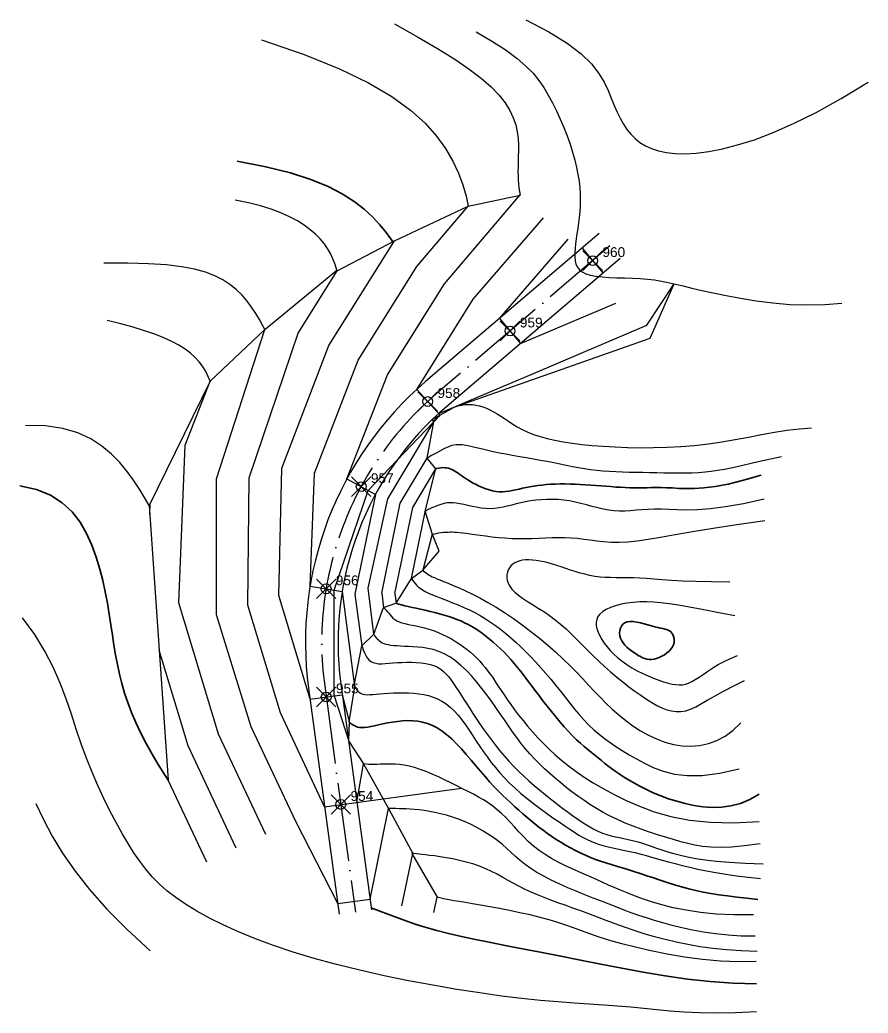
# Model space of a CAD drawing. Header units: metres. Extents: x 1 to 709, y -52 to 253.
# Drawn here: x 448.5 to 708.9, y -51.9 to 252.8 of the extents above; entities that cross this region are included whole.
import ezdxf

# ---------------------------------------------------------------- set-up
doc = ezdxf.new("R2010")
doc.units = ezdxf.units.M
doc.header["$PDMODE"] = 35
doc.header["$PDSIZE"] = 3
doc.linetypes.add('ACAD_ISO04W100', pattern=[30, 24, -3, 0, -3])
for name, color, linetype in [('01_eje', 3, 'ACAD_ISO04W100'), ('01_explanacion', 7, 'Continuous'), ('02_pendiente_explanacion', 7, 'Continuous'), ('03_linea_paso', 5, 'Continuous'), ('05_desmonte_curvas', 10, 'Continuous'), ('07_terraplen_curvas', 82, 'Continuous'), ('09_terraplen_curvas_este', 82, 'Continuous'), ('10_cebecera_talud', 50, 'Continuous'), ('lnterren', 40, 'Continuous')]:
    doc.layers.add(name, color=color, linetype=linetype)
doc.layers.add('lnterrdir', color=44, linetype='Continuous', lineweight=35)
doc.styles.get("Standard").update_dxf_attribs({"font": 'arial.ttf'})

msp = doc.modelspace()

# ---------------------------------------------------------------- linework, layer by layer
at = {"layer": '01_eje'}
msp.add_lwpolyline([(629.58, 183.47), (576.3, 138.07, 0.255342), (542.06, 48.5), (551.48, -20.86)], format="xyb", dxfattribs=at)
at = {"layer": '01_explanacion'}
for p, q in [((626.33, 187.27), (573.05, 141.87)), ((632.82, 179.66), (579.54, 134.26)), ((547.02, 49.17), (556.43, -20.19)), ((537.11, 47.83), (546.52, -21.54))]:
    msp.add_line(p, q, dxfattribs=at)
for radius in [105, 95]:
    msp.add_arc((641.15, 61.95), radius, 130.4338, 187.7296, dxfattribs=at)
at = {"layer": '02_pendiente_explanacion'}
for p, q in [((621.08, 182.8), (627.57, 175.18)), ((595.74, 161.2), (602.22, 153.59)), ((570.3, 139.44), (577.49, 131.57)), ((548.86, 112.02), (557.65, 107.25)), ((537.56, 79.1), (547.43, 77.47)), ((537.56, 44.46), (547.47, 45.8)), ((542.04, 11.46), (584.03, 17.16)), ((546.07, -18.23), (555.98, -16.89))]:
    msp.add_line(p, q, dxfattribs=at)
for p in [(624.32, 178.99), (598.98, 157.39), (573.67, 135.75), (553.26, 109.64), (542.5, 78.29), (542.52, 45.13), (547, 12.13)]:
    msp.add_point(p, dxfattribs=at)
at = {"layer": '03_linea_paso'}
for p, q in [((555.39, 108.48), (577.49, 131.57)), ((545, 45.47), (549.44, 31.54))]:
    msp.add_line(p, q, dxfattribs=at)
msp.add_lwpolyline([(545, 45.47), (544.98, 77.87), (555.39, 108.48)], dxfattribs=at)
at = {"layer": '05_desmonte_curvas'}
for p, q in [((561.45, 105.89), (575.54, 129.54)), ((565.27, 104.58), (573.52, 118.37)), ((569.07, 103.23), (576.19, 115.08)), ((557.65, 107.25), (551.35, 76.66)), ((555.36, 78.49), (561.45, 105.89)), ((559.59, 77.01), (565.27, 104.58)), ((563.64, 76.86), (569.07, 103.23)), ((568.66, 81.43), (572.88, 101.89)), ((572.88, 101.89), (572.95, 102)), ((575.1, 95.05), (572.16, 84.02)), ((547.43, 77.47), (551.27, 47.65)), ((551.35, 76.66), (553.51, 60.8)), ((557.18, 64.38), (555.36, 78.49)), ((559.59, 77.01), (560.16, 72.58)), ((563.64, 76.86), (564.02, 73.89)), ((547.47, 45.8), (549.6, 37.66))]:
    msp.add_line(p, q, dxfattribs=at)
at = {"layer": '07_terraplen_curvas'}
for p, q in [((578.79, 171.82), (602.07, 199.12)), ((570.31, 177.13), (586.08, 195.73)), ((587.67, 167.16), (609.19, 192.07)), ((543.33, 152.9), (563.47, 185.03)), ((563.07, 184.58), (563.47, 185.03)), ((595.74, 161.2), (616.76, 185.53)), ((552.33, 148.44), (570.31, 177.13)), ((533.92, 156.72), (545.88, 175.8)), ((561.32, 143.95), (578.79, 171.82)), ((570.3, 139.44), (587.67, 167.16)), ((508.86, 111.99), (523.7, 157.85)), ((518.86, 112.35), (533.92, 156.72)), ((528.93, 115.31), (543.33, 152.9)), ((538.92, 113.76), (552.33, 148.44)), ((548.86, 112.02), (561.32, 143.95)), ((499.23, 122.38), (506.89, 142)), ((497.33, 73.97), (499.23, 122.38)), ((527.99, 76.22), (528.93, 115.31)), ((537.56, 79.1), (538.92, 113.76)), ((508.89, 70.27), (508.86, 111.99)), ((518.43, 73.27), (518.86, 112.35)), ((488.39, 101.23), (488.52, 104.46)), ((537.56, 44.46), (527.99, 76.22)), ((509.48, 33.68), (497.33, 73.97)), ((528.52, 40.2), (518.43, 73.27)), ((519.47, 35.94), (508.89, 70.27)), ((500.12, 30.09), (491.26, 59.46)), ((542.04, 11.46), (528.52, 40.2)), ((523.95, 2.94), (509.48, 33.68)), ((533.15, 6.89), (519.47, 35.94)), ((514.9, -1.31), (500.12, 30.09)), ((505.85, -5.57), (494, 19.61)), ((546.07, -18.23), (533.15, 6.89))]:
    msp.add_line(p, q, dxfattribs=at)
at = {"layer": '09_terraplen_curvas_este'}
for p, q in [((640.97, 159.14), (649.31, 171.9)), ((602.22, 153.59), (631.47, 165.98)), ((606.12, 144.38), (640.97, 159.14)), ((577.05, 132.06), (606.12, 144.38)), ((551.95, 12.81), (553.98, 24.6)), ((555.98, -16.89), (561.62, 10.89)), ((565.77, -18.93), (569.11, -2.89)), ((575.56, -20.97), (576.54, -16.28))]:
    msp.add_line(p, q, dxfattribs=at)
at = {"layer": '10_cebecera_talud'}
for p, q in [((586.08, 195.73), (602.07, 199.11)), ((563.47, 185.03), (586.08, 195.73)), ((545.88, 175.8), (563.47, 185.03)), ((523.7, 157.85), (545.82, 176.02)), ((641.96, 155.2), (649.31, 171.9)), ((523.7, 157.85), (506.89, 142)), ((581.84, 134.04), (641.96, 155.2)), ((506.89, 142), (488.21, 103.83)), ((575.08, 130.21), (581.84, 134.04)), ((573.52, 118.37), (575.54, 129.54)), ((575.54, 129.54), (575.08, 130.21)), ((576.19, 115.08), (573.52, 118.37)), ((572.92, 102.09), (576.19, 115.08)), ((488.21, 103.83), (494, 19.61)), ((575.13, 94.94), (572.92, 102.09)), ((577.19, 89.82), (575.13, 94.94)), ((572.16, 84.02), (577.19, 89.82)), ((568.66, 81.43), (572.16, 84.02)), ((564.02, 73.89), (568.66, 81.43)), ((560.16, 72.58), (563.95, 73.92)), ((557.18, 64.38), (560.16, 72.58)), ((553.51, 60.8), (557.18, 64.38)), ((551.14, 48.65), (553.51, 60.8)), ((549.57, 37.49), (551.36, 48.22)), ((549.57, 37.49), (549.39, 31.69)), ((549.39, 31.69), (553.98, 24.6)), ((553.98, 24.6), (561.62, 10.89)), ((561.62, 10.89), (569.11, -2.89)), ((568.83, -2.86), (576.6, -16.3))]:
    msp.add_line(p, q, dxfattribs=at)
at = {"layer": 'lnterrdir'}
for points in [[(562.95, 184.76), (562.6, 185.31), (560.9, 187.62), (558.95, 189.98), (556.71, 192.37), (554.13, 194.75), (551.1, 197.12), (547.47, 199.44), (543.09, 201.68), (537.82, 203.84), (531.52, 205.87), (524.04, 207.76), (515.24, 209.48)], [(676.04, 113.21), (670.63, 111.58), (665.95, 110.43), (661.93, 109.67), (658.48, 109.23), (655.53, 109.05), (652.99, 109.04), (650.77, 109.12), (648.81, 109.23), (647.03, 109.31), (645.38, 109.35), (643.86, 109.35), (642.42, 109.34), (641.05, 109.31), (639.72, 109.29), (638.4, 109.27), (637.07, 109.28), (635.71, 109.31), (634.32, 109.36), (632.89, 109.44), (631.43, 109.53), (629.94, 109.64), (628.42, 109.75), (626.88, 109.87), (625.31, 109.98), (623.73, 110.1), (622.13, 110.2), (620.54, 110.3), (618.95, 110.37), (617.37, 110.43), (615.82, 110.46), (614.31, 110.46), (612.84, 110.43), (611.43, 110.36), (610.06, 110.26), (608.75, 110.13), (607.48, 109.97), (606.25, 109.79), (605.07, 109.59), (603.92, 109.37), (602.81, 109.15), (601.73, 108.91), (600.68, 108.68), (599.65, 108.47), (598.63, 108.3), (597.62, 108.16), (596.62, 108.09), (595.6, 108.09), (594.58, 108.17), (593.55, 108.35), (592.51, 108.62), (591.48, 108.96), (590.46, 109.35), (589.47, 109.79), (588.53, 110.25), (587.63, 110.73), (586.8, 111.22), (586.04, 111.69), (585.35, 112.15), (584.71, 112.58), (584.12, 113), (583.57, 113.4), (583.04, 113.76), (582.54, 114.1), (582.05, 114.41), (581.55, 114.69), (581.06, 114.93), (580.55, 115.12), (580.04, 115.28), (579.5, 115.39), (578.95, 115.45), (578.36, 115.47), (577.75, 115.42), (577.1, 115.32), (576.41, 115.16), (576.19, 115.08)], [(494, 19.61), (492.87, 21.31), (490.97, 24.36), (489.1, 27.54), (487.3, 30.79), (485.62, 34.05), (484.09, 37.26), (482.76, 40.37), (481.62, 43.38), (480.63, 46.33), (479.78, 49.24), (479.06, 52.14), (478.42, 55.05), (477.87, 58), (477.36, 61.02), (476.89, 64.11), (476.42, 67.29), (475.92, 70.56), (475.36, 73.9), (474.71, 77.32), (473.93, 80.8), (473.01, 84.36), (471.9, 87.98), (470.57, 91.64), (468.94, 95.25), (466.95, 98.71), (464.49, 101.9), (461.49, 104.72), (457.88, 107.06), (453.57, 108.8), (448.47, 109.84)], [(563.95, 73.92), (564.77, 73.61), (565.66, 73.34), (566.64, 73.08), (567.71, 72.84), (568.88, 72.58), (570.16, 72.31), (571.51, 72.01), (572.93, 71.7), (574.39, 71.36), (575.86, 71), (577.32, 70.62), (578.75, 70.23), (580.13, 69.81), (581.44, 69.38), (582.67, 68.92), (583.86, 68.43), (585, 67.91), (586.11, 67.35), (587.2, 66.74), (588.28, 66.09), (589.37, 65.37), (590.47, 64.59), (591.58, 63.76), (592.7, 62.87), (593.82, 61.93), (594.93, 60.94), (596.03, 59.91), (597.11, 58.84), (598.17, 57.73), (599.2, 56.58), (600.21, 55.4), (601.22, 54.18), (602.23, 52.9), (603.26, 51.57), (604.32, 50.19), (605.42, 48.74), (606.57, 47.21), (607.77, 45.62), (609.03, 43.98), (610.32, 42.32), (611.64, 40.65), (612.97, 39.01), (614.3, 37.42), (615.62, 35.91), (616.91, 34.49), (618.17, 33.19), (619.39, 32.01), (620.58, 30.91), (621.73, 29.9), (622.85, 28.96), (623.93, 28.08), (624.99, 27.23), (626.01, 26.42), (627.01, 25.61), (628, 24.81), (629.01, 24.01), (630.07, 23.2), (631.21, 22.37), (632.44, 21.52), (633.8, 20.63), (635.3, 19.7), (636.98, 18.73), (638.82, 17.73), (640.81, 16.73), (642.95, 15.74), (645.22, 14.79), (647.61, 13.9), (650.12, 13.1), (652.72, 12.39), (655.41, 11.82), (658.18, 11.42), (661, 11.24), (663.87, 11.32), (666.76, 11.72), (669.67, 12.47), (672.57, 13.64), (675.45, 15.26)], [(675.07, -17.02), (671.67, -16.65), (668.58, -16.28), (665.73, -15.92), (663.09, -15.55), (660.63, -15.16), (658.28, -14.74), (656.03, -14.26), (653.81, -13.74), (651.6, -13.15), (649.41, -12.5), (647.23, -11.82), (645.08, -11.12), (642.97, -10.41), (640.92, -9.71), (638.92, -9.04), (636.99, -8.41), (635.14, -7.82), (633.36, -7.28), (631.64, -6.77), (629.98, -6.27), (628.35, -5.77), (626.76, -5.25), (625.19, -4.7), (623.63, -4.1), (622.08, -3.45), (620.54, -2.74), (619.02, -1.98), (617.51, -1.18), (616.02, -0.35), (614.57, 0.52), (613.15, 1.42), (611.77, 2.34), (610.43, 3.27), (609.12, 4.23), (607.85, 5.2), (606.6, 6.19), (605.37, 7.2), (604.14, 8.23), (602.92, 9.28), (601.69, 10.35), (600.45, 11.46), (599.2, 12.59), (597.93, 13.77), (596.65, 15), (595.34, 16.3), (594.01, 17.67), (592.66, 19.13), (591.28, 20.67), (589.87, 22.32), (588.44, 24.03), (586.99, 25.77), (585.53, 27.5), (584.05, 29.18), (582.56, 30.77), (581.07, 32.24), (579.58, 33.55), (578.1, 34.67), (576.61, 35.6), (575.12, 36.35), (573.63, 36.94), (572.13, 37.37), (570.62, 37.66), (569.09, 37.82), (567.55, 37.86), (565.99, 37.79), (564.43, 37.64), (562.89, 37.42), (561.39, 37.15), (559.95, 36.86), (558.59, 36.57), (557.33, 36.29), (556.18, 36.06), (555.18, 35.88), (554.28, 35.76), (553.49, 35.72), (552.77, 35.76), (552.11, 35.9), (551.47, 36.13), (550.86, 36.47), (550.23, 36.92), (549.57, 37.49)], [(674.62, -42.9), (667.47, -42.72), (660.4, -42.22), (653.42, -41.44), (646.55, -40.46), (639.82, -39.33), (633.24, -38.09), (626.83, -36.83), (620.6, -35.58), (614.59, -34.39), (608.8, -33.27), (603.26, -32.21), (598, -31.2), (593.02, -30.23), (588.37, -29.28), (584.05, -28.35), (580.1, -27.44), (576.51, -26.52), (573.23, -25.59), (570.19, -24.65), (567.31, -23.69), (564.52, -22.69), (561.76, -21.66), (558.94, -20.57), (556.35, -19.57)]]:
    msp.add_lwpolyline(points, dxfattribs=at)
msp.add_lwpolyline([(634.94, 68.15), (634.2, 67.87), (633.6, 67.43), (633.15, 66.86), (632.83, 66.2), (632.65, 65.47), (632.6, 64.69), (632.69, 63.9), (632.91, 63.12), (633.25, 62.38), (633.7, 61.68), (634.24, 61.02), (634.86, 60.4), (635.52, 59.82), (636.22, 59.27), (636.93, 58.77), (637.64, 58.3), (638.32, 57.88), (638.99, 57.5), (639.65, 57.17), (640.32, 56.91), (640.99, 56.73), (641.68, 56.63), (642.41, 56.62), (643.16, 56.71), (643.96, 56.92), (644.78, 57.22), (645.6, 57.61), (646.39, 58.08), (647.13, 58.61), (647.8, 59.19), (648.37, 59.82), (648.82, 60.47), (649.13, 61.14), (649.31, 61.81), (649.37, 62.47), (649.33, 63.1), (649.19, 63.7), (648.97, 64.24), (648.68, 64.71), (648.34, 65.11), (647.95, 65.41), (647.51, 65.64), (647.02, 65.82), (646.46, 65.96), (645.82, 66.09), (645.1, 66.22), (644.29, 66.39), (643.38, 66.61), (642.37, 66.89), (641.29, 67.2), (640.16, 67.53), (639.01, 67.83), (637.89, 68.07), (636.81, 68.23), (635.82, 68.27)], close=True, dxfattribs=at)
at = {"layer": 'lnterren'}
for points in [[(563.45, 251.62), (570.58, 247.69), (576.73, 244.09), (581.99, 240.8), (586.42, 237.76), (590.1, 234.94), (593.12, 232.31), (595.54, 229.81), (597.44, 227.41), (598.9, 225.07), (599.97, 222.8), (600.71, 220.6), (601.18, 218.48), (601.43, 216.44), (601.53, 214.5), (601.53, 212.66), (601.48, 210.92), (601.44, 209.3), (601.41, 207.78), (601.4, 206.35), (601.42, 205.01), (601.48, 203.73), (601.56, 202.52), (601.69, 201.35), (601.86, 200.22), (602.07, 199.11)], [(603.79, 252.84), (610.9, 249.14), (616.49, 245.66), (620.77, 242.39), (623.95, 239.31), (626.26, 236.43), (627.89, 233.73), (629.08, 231.2), (630.03, 228.83), (630.93, 226.62), (631.83, 224.56), (632.76, 222.64), (633.75, 220.88), (634.83, 219.26), (636.01, 217.79), (637.34, 216.46), (638.83, 215.27), (640.5, 214.22), (642.4, 213.33), (644.55, 212.63), (646.96, 212.12), (649.69, 211.83), (652.74, 211.78), (656.15, 212), (659.94, 212.49), (664.15, 213.28), (668.82, 214.46), (673.99, 216.08), (679.71, 218.24), (686.01, 221.01), (692.95, 224.46), (700.57, 228.67), (708.9, 233.72)], [(588.58, 249.16), (593.6, 246.2), (597.74, 243.51), (601.12, 241.02), (603.85, 238.69), (606.05, 236.45), (607.85, 234.26), (609.36, 232.05), (610.71, 229.77), (611.99, 227.39), (613.22, 224.91), (614.38, 222.37), (615.47, 219.8), (616.47, 217.23), (617.37, 214.69), (618.17, 212.21), (618.84, 209.83), (619.39, 207.56), (619.82, 205.4), (620.14, 203.34), (620.35, 201.36), (620.47, 199.45), (620.5, 197.6), (620.46, 195.79), (620.35, 194.02), (620.18, 192.26), (619.97, 190.54), (619.74, 188.85), (619.5, 187.21), (619.28, 185.63), (619.08, 184.12), (618.93, 182.69), (618.84, 181.35), (618.84, 180.1), (618.95, 178.96), (619.2, 177.93), (619.63, 177.01), (620.25, 176.2), (621.1, 175.52), (622.21, 174.95), (623.61, 174.51), (625.32, 174.19), (627.28, 173.98), (629.44, 173.84), (631.75, 173.75), (634.13, 173.68), (636.54, 173.6), (638.92, 173.49), (641.2, 173.32), (643.35, 173.06), (645.43, 172.72), (647.53, 172.3), (649.74, 171.8), (652.14, 171.23), (654.81, 170.58), (657.84, 169.86), (661.32, 169.08), (665.31, 168.25), (669.74, 167.42), (674.53, 166.65), (679.59, 166.01), (684.84, 165.56), (690.19, 165.37), (695.56, 165.48), (700.85, 165.98)], [(522.71, 246.74), (535.75, 242.22), (546.6, 237.8), (555.5, 233.5), (562.69, 229.29), (568.42, 225.17), (572.91, 221.14), (576.41, 217.19), (579.16, 213.33), (581.37, 209.53), (583.11, 205.83), (584.45, 202.23), (585.45, 198.74), (586.08, 195.73)], [(545.88, 175.8), (545.82, 176.02), (545.25, 177.79), (544.58, 179.49), (543.82, 181.12), (542.92, 182.68), (541.87, 184.19), (540.66, 185.65), (539.25, 187.08), (537.63, 188.47), (535.78, 189.83), (533.67, 191.16), (531.29, 192.44), (528.61, 193.65), (525.63, 194.78), (522.31, 195.81), (518.64, 196.74), (514.6, 197.54)], [(523.7, 157.85), (523.11, 158.96), (522.04, 160.89), (520.88, 162.81), (519.62, 164.72), (518.23, 166.59), (516.68, 168.38), (514.93, 170.08), (512.98, 171.66), (510.78, 173.09), (508.29, 174.36), (505.43, 175.45), (502.08, 176.37), (498.13, 177.11), (493.48, 177.67), (488.02, 178.04), (481.63, 178.23), (474.21, 178.23)], [(506.89, 142), (506.87, 142.04), (506.21, 143.62), (505.45, 145.14), (504.55, 146.58), (503.51, 147.97), (502.28, 149.3), (500.86, 150.59), (499.2, 151.82), (497.3, 153.02), (495.12, 154.18), (492.65, 155.3), (489.87, 156.4), (486.76, 157.47), (483.3, 158.52), (479.47, 159.55), (475.24, 160.57)], [(581.84, 134.04), (582.97, 134.4), (584.09, 134.65), (585.21, 134.8), (586.31, 134.85), (587.4, 134.8), (588.48, 134.66), (589.55, 134.43), (590.62, 134.11), (591.69, 133.7), (592.77, 133.21), (593.86, 132.64), (594.96, 131.99), (596.09, 131.27), (597.26, 130.5), (598.49, 129.68), (599.8, 128.85), (601.2, 128.01), (602.73, 127.19), (604.39, 126.4), (606.2, 125.66), (608.2, 124.99), (610.37, 124.39), (612.73, 123.85), (615.29, 123.37), (618.05, 122.95), (621.01, 122.59), (624.19, 122.28), (627.58, 122.02), (631.19, 121.81), (635, 121.66), (638.95, 121.59), (643.03, 121.6), (647.19, 121.71), (651.41, 121.93), (655.64, 122.28), (659.85, 122.76), (664.01, 123.38), (668.12, 124.1), (672.17, 124.87), (676.16, 125.64), (680.1, 126.35), (683.98, 126.96), (687.79, 127.41), (691.54, 127.66)], [(575.42, 129.72), (576.3, 130.57), (577.38, 131.49), (577.49, 131.57)], [(488.21, 103.83), (486.77, 106.32), (485.16, 108.91), (483.36, 111.58), (481.37, 114.29), (479.14, 117.01), (476.6, 119.64), (473.67, 122.1), (470.27, 124.29), (466.3, 126.12), (461.68, 127.48), (456.33, 128.28), (450.16, 128.43)], [(682.29, 118.79), (677.46, 117.72), (673.43, 116.82), (670.06, 116.06), (667.23, 115.44), (664.82, 114.94), (662.7, 114.55), (660.74, 114.25), (658.83, 114.04), (656.85, 113.89), (654.81, 113.79), (652.71, 113.75), (650.57, 113.74), (648.4, 113.76), (646.22, 113.8), (644.04, 113.85), (641.87, 113.89), (639.72, 113.93), (637.61, 113.97), (635.52, 114.01), (633.46, 114.06), (631.44, 114.14), (629.44, 114.25), (627.49, 114.39), (625.56, 114.58), (623.68, 114.82), (621.82, 115.1), (619.96, 115.42), (618.1, 115.77), (616.23, 116.15), (614.32, 116.54), (612.36, 116.93), (610.34, 117.32), (608.25, 117.71), (606.12, 118.08), (603.97, 118.46), (601.82, 118.82), (599.7, 119.19), (597.65, 119.56), (595.68, 119.94), (593.82, 120.32), (592.11, 120.71), (590.52, 121.09), (589.06, 121.45), (587.72, 121.78), (586.48, 122.07), (585.35, 122.29), (584.3, 122.44), (583.33, 122.51), (582.44, 122.48), (581.61, 122.35), (580.82, 122.16), (580.07, 121.9), (579.35, 121.58), (578.64, 121.23), (577.92, 120.84), (577.2, 120.45), (576.45, 120.04), (575.68, 119.62), (574.88, 119.18), (574.05, 118.69), (573.52, 118.37)], [(676.94, 105.84), (670.59, 104.39), (665.14, 103.41), (660.49, 102.82), (656.53, 102.53), (653.15, 102.46), (650.25, 102.53), (647.71, 102.65), (645.43, 102.74), (643.31, 102.74), (641.32, 102.66), (639.44, 102.53), (637.65, 102.38), (635.92, 102.24), (634.24, 102.14), (632.58, 102.12), (630.93, 102.21), (629.26, 102.42), (627.58, 102.74), (625.88, 103.14), (624.17, 103.59), (622.45, 104.05), (620.72, 104.5), (618.97, 104.92), (617.22, 105.26), (615.46, 105.51), (613.7, 105.66), (611.96, 105.73), (610.23, 105.72), (608.54, 105.64), (606.88, 105.48), (605.28, 105.27), (603.74, 104.99), (602.26, 104.67), (600.84, 104.33), (599.47, 103.97), (598.13, 103.63), (596.8, 103.33), (595.49, 103.09), (594.16, 102.93), (592.82, 102.87), (591.45, 102.93), (590.06, 103.08), (588.68, 103.31), (587.31, 103.58), (585.99, 103.86), (584.73, 104.14), (583.55, 104.39), (582.46, 104.57), (581.48, 104.67), (580.6, 104.69), (579.8, 104.64), (579.07, 104.53), (578.39, 104.38), (577.74, 104.19), (577.11, 103.97), (576.47, 103.73), (575.83, 103.49), (575.18, 103.23), (574.52, 102.94), (573.85, 102.62), (573.19, 102.26), (572.92, 102.09)], [(677.16, 99.14), (668.6, 97.9), (661.27, 96.76), (655.01, 95.73), (649.69, 94.82), (645.18, 94.04), (641.34, 93.41), (638.02, 92.94), (635.08, 92.65), (632.42, 92.53), (629.96, 92.55), (627.69, 92.7), (625.56, 92.91), (623.53, 93.18), (621.58, 93.45), (619.66, 93.69), (617.75, 93.86), (615.81, 93.95), (613.84, 93.96), (611.85, 93.91), (609.83, 93.83), (607.79, 93.73), (605.73, 93.65), (603.65, 93.6), (601.57, 93.6), (599.48, 93.66), (597.41, 93.79), (595.38, 93.97), (593.42, 94.18), (591.55, 94.41), (589.8, 94.64), (588.2, 94.87), (586.76, 95.07), (585.52, 95.24), (584.43, 95.38), (583.49, 95.49), (582.67, 95.56), (581.92, 95.61), (581.24, 95.64), (580.58, 95.64), (579.92, 95.62), (579.25, 95.59), (578.56, 95.53), (577.85, 95.46), (577.15, 95.36), (576.46, 95.24), (575.78, 95.11), (575.13, 94.94)], [(666.39, 80.34), (660.77, 80.39), (656, 80.49), (651.95, 80.65), (648.52, 80.84), (645.6, 81.05), (643.09, 81.25), (640.87, 81.42), (638.84, 81.56), (636.91, 81.64), (635.04, 81.68), (633.25, 81.7), (631.51, 81.71), (629.82, 81.74), (628.18, 81.8), (626.58, 81.92), (625, 82.11), (623.46, 82.39), (621.94, 82.74), (620.44, 83.14), (618.97, 83.59), (617.52, 84.06), (616.1, 84.55), (614.7, 85.02), (613.33, 85.47), (611.98, 85.88), (610.67, 86.24), (609.39, 86.55), (608.15, 86.8), (606.96, 87), (605.83, 87.12), (604.75, 87.17), (603.74, 87.15), (602.79, 87.04), (601.93, 86.85), (601.13, 86.58), (600.42, 86.24), (599.79, 85.81), (599.25, 85.31), (598.79, 84.74), (598.43, 84.1), (598.17, 83.39), (598.01, 82.61), (597.99, 81.79), (598.12, 80.92), (598.4, 80.03), (598.87, 79.11), (599.54, 78.18), (600.42, 77.25), (601.53, 76.33), (602.83, 75.39), (604.29, 74.44), (605.88, 73.45), (607.56, 72.41), (609.3, 71.3), (611.06, 70.12), (612.8, 68.83), (614.5, 67.45), (616.17, 65.97), (617.81, 64.41), (619.45, 62.79), (621.09, 61.14), (622.75, 59.45), (624.45, 57.76), (626.19, 56.08), (627.99, 54.42), (629.84, 52.8), (631.71, 51.23), (633.59, 49.71), (635.46, 48.27), (637.31, 46.91), (639.1, 45.65), (640.83, 44.49), (642.48, 43.46), (644.07, 42.55), (645.59, 41.8), (647.08, 41.21), (648.54, 40.82), (649.99, 40.62), (651.44, 40.64), (652.9, 40.9), (654.4, 41.4), (655.99, 42.14), (657.74, 43.08), (659.69, 44.21), (661.93, 45.5), (664.5, 46.93), (667.47, 48.48), (670.9, 50.13)], [(572.16, 84.02), (572.44, 83.76), (572.88, 83.39), (573.31, 83.06), (573.72, 82.78), (574.13, 82.52), (574.58, 82.27), (575.09, 82.02), (575.72, 81.74), (576.48, 81.41), (577.41, 81.03), (578.55, 80.57), (579.92, 80.02), (581.52, 79.36), (583.31, 78.59), (585.29, 77.69), (587.44, 76.65), (589.73, 75.48), (592.15, 74.14), (594.68, 72.64), (597.31, 70.98), (599.99, 69.16), (602.69, 67.23), (605.38, 65.2), (608.02, 63.11), (610.58, 60.99), (613.03, 58.86), (615.32, 56.76), (617.44, 54.69), (619.41, 52.68), (621.27, 50.7), (623.06, 48.77), (624.82, 46.88), (626.59, 45.02), (628.41, 43.19), (630.31, 41.38), (632.33, 39.61), (634.46, 37.9), (636.69, 36.27), (639.03, 34.77), (641.45, 33.41), (643.94, 32.24), (646.5, 31.29), (649.12, 30.58), (651.79, 30.16), (654.48, 30.03), (657.17, 30.24), (659.84, 30.81), (662.46, 31.75), (665.02, 33.11), (667.48, 34.9), (669.84, 37.14)], [(568.66, 81.43), (569.01, 80.94), (569.39, 80.41), (569.79, 79.91), (570.23, 79.42), (570.74, 78.93), (571.34, 78.46), (572.05, 77.97), (572.91, 77.48), (573.94, 76.97), (575.16, 76.45), (576.53, 75.89), (578.04, 75.31), (579.66, 74.7), (581.34, 74.04), (583.07, 73.35), (584.81, 72.61), (586.52, 71.82), (588.2, 70.98), (589.82, 70.09), (591.42, 69.13), (592.99, 68.11), (594.53, 67.02), (596.07, 65.87), (597.6, 64.64), (599.14, 63.34), (600.69, 61.96), (602.24, 60.5), (603.8, 58.98), (605.36, 57.4), (606.91, 55.75), (608.45, 54.06), (609.97, 52.31), (611.47, 50.53), (612.95, 48.71), (614.42, 46.87), (615.87, 45.03), (617.32, 43.21), (618.76, 41.42), (620.22, 39.69), (621.7, 38.04), (623.19, 36.48), (624.72, 35.03), (626.29, 33.66), (627.93, 32.36), (629.65, 31.11), (631.48, 29.88), (633.43, 28.65), (635.51, 27.4), (637.76, 26.1), (640.19, 24.76), (642.88, 23.47), (645.92, 22.34), (649.4, 21.48), (653.38, 21.02), (657.98, 21.06), (663.25, 21.71), (669.31, 23.1)], [(667.98, 70.01), (662.55, 71.03), (657.93, 71.9), (654.01, 72.63), (650.67, 73.23), (647.8, 73.69), (645.29, 74.02), (643.03, 74.23), (640.91, 74.32), (638.83, 74.28), (636.81, 74.14), (634.86, 73.89), (633.03, 73.54), (631.34, 73.11), (629.82, 72.58), (628.5, 71.98), (627.41, 71.3), (626.57, 70.56), (625.96, 69.76), (625.59, 68.89), (625.42, 67.98), (625.44, 67.02), (625.64, 66.01), (626, 64.97), (626.5, 63.88), (627.12, 62.77), (627.87, 61.64), (628.75, 60.5), (629.74, 59.36), (630.84, 58.24), (632.07, 57.13), (633.4, 56.07), (634.85, 55.04), (636.39, 54.08), (638.02, 53.17), (639.68, 52.34), (641.36, 51.57), (643.01, 50.89), (644.6, 50.3), (646.11, 49.79), (647.5, 49.39), (648.74, 49.09), (649.86, 48.9), (650.89, 48.83), (651.86, 48.88), (652.81, 49.06), (653.77, 49.38), (654.77, 49.84), (655.84, 50.44), (657.02, 51.19), (658.3, 52.06), (659.71, 53.01), (661.24, 54.01), (662.9, 55.03), (664.71, 56.02), (666.67, 56.96), (668.77, 57.82)], [(560.16, 72.58), (560.36, 72.36), (560.84, 71.84), (561.29, 71.32), (561.7, 70.8), (562.12, 70.29), (562.56, 69.8), (563.03, 69.33), (563.57, 68.9), (564.19, 68.51), (564.91, 68.17), (565.76, 67.88), (566.71, 67.63), (567.77, 67.4), (568.91, 67.18), (570.13, 66.93), (571.4, 66.66), (572.73, 66.34), (574.08, 65.95), (575.46, 65.47), (576.85, 64.93), (578.23, 64.31), (579.6, 63.64), (580.95, 62.92), (582.25, 62.15), (583.5, 61.35), (584.69, 60.53), (585.81, 59.69), (586.86, 58.82), (587.85, 57.94), (588.79, 57.03), (589.68, 56.09), (590.54, 55.12), (591.36, 54.11), (592.16, 53.07), (592.94, 51.98), (593.73, 50.84), (594.52, 49.65), (595.34, 48.41), (596.21, 47.1), (597.12, 45.74), (598.11, 44.3), (599.17, 42.79), (600.33, 41.21), (601.59, 39.56), (602.94, 37.87), (604.37, 36.13), (605.9, 34.38), (607.51, 32.61), (609.2, 30.84), (610.98, 29.09), (612.85, 27.36), (614.82, 25.66), (616.94, 23.96), (619.24, 22.26), (621.75, 20.54), (624.51, 18.81), (627.54, 17.04), (630.88, 15.23), (634.57, 13.38), (638.66, 11.57), (643.23, 9.9), (648.34, 8.47), (654.05, 7.35), (660.43, 6.66), (667.54, 6.48), (675.46, 6.91)], [(674.61, -51.44), (668.13, -51.77), (662.35, -51.88), (657.16, -51.8), (652.45, -51.58), (648.09, -51.26), (643.98, -50.87), (639.99, -50.47), (636.01, -50.09), (631.94, -49.76), (627.72, -49.46), (623.29, -49.17), (618.6, -48.84), (613.61, -48.46), (608.27, -47.98), (602.52, -47.38), (596.32, -46.63), (589.65, -45.7), (582.59, -44.6), (575.27, -43.34), (567.8, -41.93), (560.3, -40.39), (552.89, -38.73), (545.69, -36.96), (538.81, -35.1), (532.36, -33.15), (526.36, -31.14), (520.79, -29.07), (515.65, -26.96), (510.94, -24.84), (506.66, -22.71), (502.8, -20.58), (499.36, -18.48), (496.33, -16.4), (493.64, -14.33), (491.26, -12.22), (489.11, -10.04), (487.14, -7.75), (485.29, -5.3), (483.5, -2.68), (481.71, 0.18), (479.87, 3.28), (478.01, 6.62), (476.13, 10.19), (474.26, 13.96), (472.42, 17.92), (470.63, 22.04), (468.92, 26.31), (467.31, 30.7), (465.8, 35.2), (464.3, 39.81), (462.7, 44.52), (460.89, 49.33), (458.75, 54.23), (456.19, 59.21), (453.08, 64.28), (449.32, 69.43)], [(675.8, 0.08), (670.97, -0.55), (666.91, -0.92), (663.48, -1.06), (660.57, -1), (658.03, -0.76), (655.74, -0.38), (653.58, 0.12), (651.4, 0.71), (649.11, 1.35), (646.72, 2.06), (644.25, 2.82), (641.74, 3.65), (639.22, 4.52), (636.72, 5.45), (634.27, 6.44), (631.91, 7.48), (629.65, 8.58), (627.51, 9.72), (625.46, 10.91), (623.49, 12.14), (621.59, 13.41), (619.76, 14.71), (617.98, 16.04), (616.23, 17.39), (614.51, 18.77), (612.83, 20.17), (611.18, 21.6), (609.57, 23.07), (608, 24.56), (606.49, 26.1), (605.03, 27.67), (603.63, 29.3), (602.29, 30.96), (601, 32.68), (599.74, 34.44), (598.49, 36.23), (597.24, 38.07), (595.96, 39.95), (594.65, 41.86), (593.28, 43.8), (591.85, 45.77), (590.35, 47.73), (588.79, 49.65), (587.19, 51.5), (585.55, 53.23), (583.88, 54.82), (582.19, 56.23), (580.48, 57.42), (578.77, 58.37), (577.07, 59.1), (575.39, 59.64), (573.75, 60.02), (572.15, 60.28), (570.62, 60.44), (569.16, 60.53), (567.79, 60.59), (566.51, 60.65), (565.34, 60.71), (564.27, 60.77), (563.29, 60.85), (562.4, 60.95), (561.61, 61.08), (560.9, 61.23), (560.28, 61.42), (559.74, 61.64), (559.28, 61.91), (558.88, 62.21), (558.53, 62.54), (558.21, 62.89), (557.92, 63.27), (557.65, 63.67), (557.37, 64.09), (557.18, 64.38)], [(553.51, 60.8), (553.58, 60.57), (553.91, 59.58), (554.26, 58.65), (554.66, 57.81), (555.11, 57.08), (555.62, 56.47), (556.23, 55.98), (556.92, 55.65), (557.72, 55.44), (558.6, 55.33), (559.58, 55.31), (560.65, 55.36), (561.81, 55.44), (563.05, 55.55), (564.37, 55.65), (565.78, 55.73), (567.23, 55.77), (568.72, 55.78), (570.2, 55.72), (571.66, 55.6), (573.06, 55.4), (574.39, 55.12), (575.61, 54.73), (576.71, 54.24), (577.69, 53.64), (578.58, 52.95), (579.4, 52.16), (580.17, 51.28), (580.9, 50.31), (581.63, 49.27), (582.37, 48.15), (583.14, 46.95), (583.94, 45.7), (584.78, 44.38), (585.66, 43), (586.58, 41.57), (587.54, 40.08), (588.56, 38.55), (589.63, 36.98), (590.75, 35.36), (591.93, 33.72), (593.16, 32.07), (594.44, 30.4), (595.77, 28.74), (597.15, 27.09), (598.58, 25.47), (600.06, 23.89), (601.58, 22.35), (603.15, 20.85), (604.75, 19.39), (606.38, 17.97), (608.03, 16.58), (609.71, 15.21), (611.39, 13.87), (613.08, 12.55), (614.77, 11.25), (616.45, 9.98), (618.11, 8.76), (619.75, 7.6), (621.36, 6.53), (622.94, 5.55), (624.46, 4.69), (625.93, 3.97), (627.34, 3.38), (628.7, 2.91), (630.02, 2.54), (631.32, 2.24), (632.61, 1.97), (633.9, 1.71), (635.2, 1.44), (636.53, 1.13), (637.89, 0.75), (639.31, 0.32), (640.78, -0.17), (642.31, -0.69), (643.92, -1.23), (645.6, -1.79), (647.38, -2.36), (649.25, -2.91), (651.25, -3.45), (653.45, -3.96), (655.96, -4.44), (658.87, -4.88), (662.3, -5.27), (666.34, -5.61), (671.1, -5.9), (676.66, -6.12)], [(551.14, 48.65), (551.36, 48.22), (551.81, 47.51), (552.27, 46.92), (552.74, 46.48), (553.24, 46.17), (553.79, 45.96), (554.4, 45.85), (555.1, 45.82), (555.89, 45.84), (556.79, 45.91), (557.82, 46), (559, 46.1), (560.3, 46.2), (561.7, 46.29), (563.18, 46.36), (564.72, 46.4), (566.29, 46.4), (567.87, 46.36), (569.43, 46.26), (570.97, 46.1), (572.46, 45.86), (573.92, 45.53), (575.34, 45.09), (576.72, 44.53), (578.06, 43.84), (579.36, 43), (580.62, 42), (581.83, 40.83), (583, 39.5), (584.15, 38.06), (585.27, 36.52), (586.38, 34.9), (587.49, 33.24), (588.59, 31.56), (589.71, 29.89), (590.84, 28.24), (592, 26.62), (593.21, 25.02), (594.48, 23.43), (595.83, 21.86), (597.28, 20.29), (598.83, 18.72), (600.51, 17.14), (602.31, 15.55), (604.23, 13.97), (606.2, 12.41), (608.21, 10.9), (610.2, 9.44), (612.14, 8.05), (614.01, 6.76), (615.74, 5.58), (617.33, 4.53), (618.79, 3.59), (620.13, 2.76), (621.4, 2.03), (622.61, 1.39), (623.79, 0.83), (624.96, 0.34), (626.16, -0.09), (627.4, -0.46), (628.69, -0.8), (630.02, -1.11), (631.39, -1.4), (632.8, -1.69), (634.25, -1.98), (635.74, -2.3), (637.26, -2.65), (638.81, -3.04), (640.41, -3.46), (642.07, -3.93), (643.81, -4.42), (645.64, -4.93), (647.57, -5.47), (649.61, -6.01), (651.79, -6.57), (654.12, -7.13), (656.6, -7.69), (659.27, -8.24), (662.13, -8.77), (665.2, -9.28), (668.5, -9.77), (672.04, -10.21), (675.84, -10.62)], [(673.66, -21.69), (667.7, -21.72), (662.29, -21.47), (657.41, -21), (653.02, -20.34), (649.09, -19.54), (645.56, -18.65), (642.42, -17.72), (639.62, -16.78), (637.13, -15.88), (634.89, -15.02), (632.85, -14.19), (630.96, -13.38), (629.17, -12.58), (627.42, -11.78), (625.66, -10.98), (623.83, -10.16), (621.91, -9.32), (619.9, -8.45), (617.84, -7.53), (615.76, -6.56), (613.69, -5.54), (611.67, -4.44), (609.72, -3.26), (607.88, -1.99), (606.16, -0.62), (604.57, 0.81), (603.07, 2.29), (601.65, 3.79), (600.28, 5.27), (598.96, 6.72), (597.65, 8.09), (596.34, 9.38), (595.01, 10.54), (593.64, 11.61), (592.24, 12.59), (590.8, 13.51), (589.29, 14.39), (587.73, 15.25), (586.1, 16.1), (584.39, 16.98), (582.61, 17.88), (580.76, 18.8), (578.87, 19.72), (576.97, 20.6), (575.07, 21.44), (573.21, 22.21), (571.4, 22.88), (569.66, 23.43), (568.03, 23.86), (566.48, 24.16), (565.04, 24.37), (563.68, 24.48), (562.41, 24.54), (561.23, 24.54), (560.13, 24.51), (559.11, 24.47), (558.16, 24.43), (557.28, 24.41), (556.44, 24.4), (555.63, 24.42), (554.84, 24.48), (554.04, 24.59), (553.98, 24.6)], [(453.39, 12.45), (455.7, 7.51), (458.41, 2.42), (461.61, -2.84), (465.41, -8.3), (469.9, -13.99), (475.16, -19.94), (481.31, -26.17), (488.43, -32.72)], [(674.26, -28.31), (669.96, -28.22), (665.88, -27.96), (662.02, -27.56), (658.37, -27.03), (654.94, -26.41), (651.72, -25.72), (648.71, -24.98), (645.9, -24.22), (643.28, -23.45), (640.81, -22.68), (638.46, -21.89), (636.19, -21.08), (633.95, -20.26), (631.7, -19.4), (629.4, -18.5), (627.01, -17.57), (624.5, -16.58), (621.91, -15.56), (619.28, -14.49), (616.66, -13.39), (614.09, -12.25), (611.63, -11.09), (609.32, -9.9), (607.2, -8.7), (605.32, -7.48), (603.63, -6.24), (602.1, -5.01), (600.68, -3.78), (599.32, -2.56), (597.99, -1.35), (596.63, -0.17), (595.21, 0.98), (593.68, 2.1), (592.06, 3.17), (590.36, 4.19), (588.6, 5.16), (586.79, 6.05), (584.95, 6.88), (583.1, 7.62), (581.25, 8.27), (579.42, 8.83), (577.63, 9.31), (575.88, 9.7), (574.19, 10.02), (572.56, 10.27), (571.03, 10.46), (569.59, 10.61), (568.26, 10.71), (567.04, 10.78), (565.93, 10.81), (564.88, 10.84), (563.89, 10.85), (562.92, 10.86), (561.95, 10.88), (561.62, 10.89)], [(674.78, -32.93), (669.95, -32.77), (665.44, -32.47), (661.22, -32.05), (657.25, -31.51), (653.51, -30.87), (649.95, -30.15), (646.56, -29.34), (643.3, -28.46), (640.14, -27.52), (637.07, -26.53), (634.11, -25.52), (631.23, -24.49), (628.45, -23.46), (625.76, -22.45), (623.16, -21.46), (620.65, -20.53), (618.23, -19.64), (615.9, -18.8), (613.65, -18), (611.48, -17.21), (609.4, -16.43), (607.4, -15.63), (605.47, -14.81), (603.62, -13.96), (601.85, -13.06), (600.13, -12.12), (598.43, -11.17), (596.75, -10.22), (595.04, -9.29), (593.29, -8.39), (591.48, -7.56), (589.58, -6.8), (587.58, -6.12), (585.51, -5.53), (583.42, -5.02), (581.36, -4.59), (579.37, -4.22), (577.49, -3.92), (575.77, -3.67), (574.26, -3.47), (572.99, -3.32), (571.92, -3.2), (571.02, -3.1), (570.23, -3.02), (569.51, -2.94), (568.83, -2.86)], [(674.52, -36.01), (669.13, -36.12), (663.61, -35.89), (658.05, -35.39), (652.55, -34.67), (647.22, -33.77), (642.16, -32.76), (637.46, -31.68), (633.24, -30.6), (629.56, -29.55), (626.34, -28.54), (623.48, -27.57), (620.89, -26.64), (618.45, -25.75), (616.06, -24.89), (613.61, -24.06), (611, -23.26), (608.16, -22.5), (605.14, -21.76), (602, -21.06), (598.83, -20.41), (595.72, -19.8), (592.72, -19.25), (589.93, -18.76), (587.42, -18.33), (585.25, -17.97), (583.38, -17.66), (581.75, -17.38), (580.32, -17.13), (579.02, -16.87), (577.8, -16.6), (576.6, -16.3)]]:
    msp.add_lwpolyline(points, dxfattribs=at)

# ---------------------------------------------------------------- texts
at = {"layer": '02_pendiente_explanacion'}
for s, p in [('960', (627.32, 180.09)), ('959', (601.97, 158.49)), ('958', (576.67, 136.85)), ('957', (556.25, 110.74)), ('956', (545.49, 79.39)), ('955', (545.51, 46.23)), ('954', (549.99, 13.23))]:
    msp.add_text(s, height=3, dxfattribs=at).set_placement(p)

doc.saveas('drawing.dxf')
